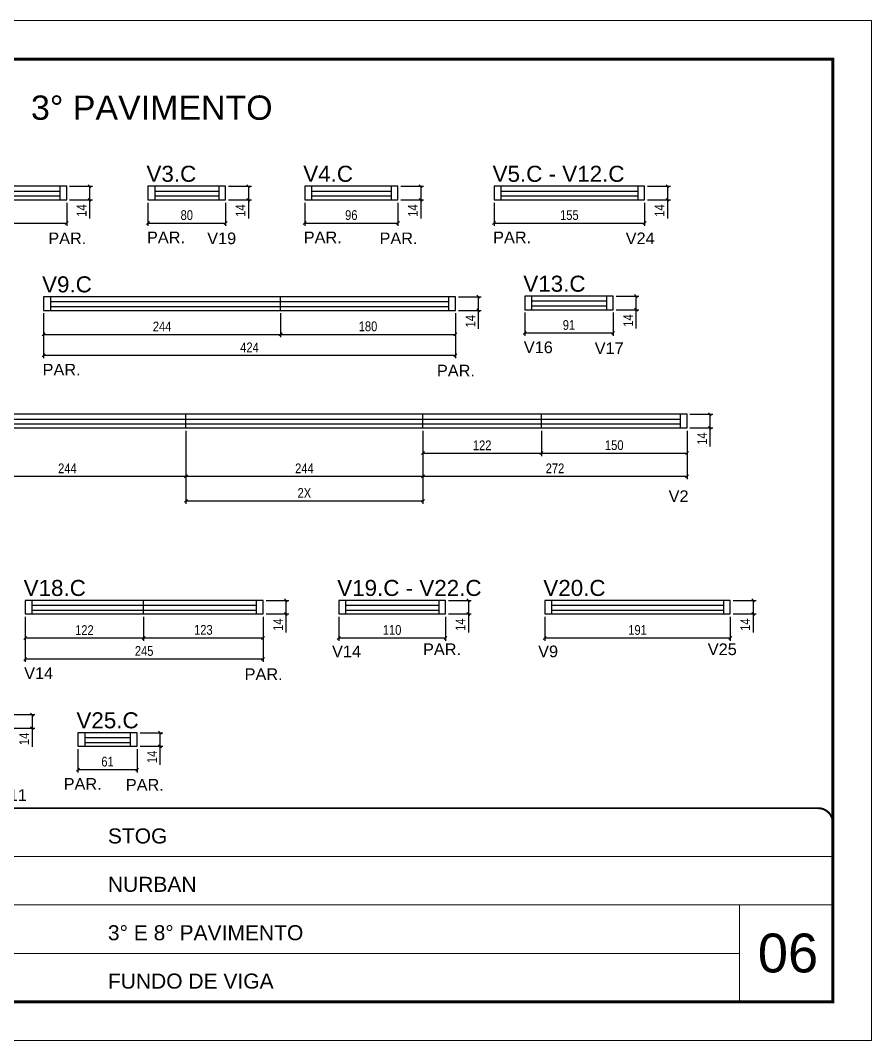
# Model space of a CAD drawing. Extents: x 2489 to 8743, y 745 to 4092.
# Drawn here: x 4697 to 5573, y 1894 to 2944 of the extents above; entities that cross this region are included whole.
import ezdxf

# ---------------------------------------------------------------- set-up
doc = ezdxf.new("R2010")
doc.units = 0
doc.linetypes.add('CONTINUO', pattern=[0])
doc.linetypes.add('DASHED', pattern=[0.75, 0.5, -0.25])
for name, color, linetype in [('5', 5, 'Continuous'), ('COTA', 241, 'Continuous'), ('NOMENCLATURA', 7, 'Continuous'), ('Painéis', 200, 'Continuous'), ('SARR_2.2x7', 40, 'Continuous'), ('SARR_EDITAR', 141, 'Continuous')]:
    doc.layers.add(name, color=color, linetype=linetype)
for name, color, linetype, lineweight in [('CARIMBO', 255, 'Continuous', 9), ('Folhas', 255, 'Continuous', 9), ('SARRAFO DE PRESSAO', 251, 'DASHED', 9)]:
    doc.layers.add(name, color=color, linetype=linetype, lineweight=lineweight)
doc.styles.add('ARIAL', font='arial.ttf')
doc.styles.add('COTA TECNICA', font='techl___.ttf', dxfattribs={"height": 10})
doc.styles.add('COTA TECNICA-50', font='techl___.ttf', dxfattribs={"height": 10})
doc.styles.get("Standard").update_dxf_attribs({"font": 'arial.ttf'})
doc.dimstyles.new('COTA PAINEL-50', dxfattribs={"dimtxt": 10, "dimasz": 3, "dimexe": 3, "dimexo": 3, "dimgap": 3, "dimtad": 1, "dimdec": 1, "dimzin": 12, "dimdsep": 46, "dimtxsty": 'COTA TECNICA-50', "dimblk1": 'OBLIQUE', "dimblk2": 'OBLIQUE', "dimsah": 1, "dimcen": 0.9, "dimclrd": 4, "dimclre": 4, "dimclrt": 240, "dimadec": 1, "dimazin": 3, "dimtfac": 1, "dimtdec": 1, "dimtmove": 0, "dimatfit": 3, "dimfxl": 1, "dimtolj": 1, "dimtzin": 12, "dimarcsym": 0})
doc.dimstyles.new('PAINEL', dxfattribs={"dimtxt": 10, "dimasz": 3, "dimexe": 3, "dimexo": 3, "dimgap": 3, "dimtad": 1, "dimdec": 1, "dimzin": 12, "dimdsep": 46, "dimtxsty": 'COTA TECNICA', "dimblk1": 'OBLIQUE', "dimblk2": 'OBLIQUE', "dimsah": 1, "dimcen": 0.9, "dimclrd": 4, "dimclre": 4, "dimclrt": 240, "dimadec": 1, "dimazin": 3, "dimtfac": 1, "dimtdec": 1, "dimtmove": 0, "dimatfit": 3, "dimfxl": 1, "dimtolj": 1, "dimtzin": 12, "dimarcsym": 0})

# ---------------------------------------------------------------- blocks, each defined once
blk = doc.blocks.new('9999999999')
at = {"color": 30, "linetype": 'CONTINUO'}
for p, q in [((98564.6, 34379.6), (99584, 34379.6)), ((98564.6, 34329.8), (99488, 34329.8)), ((99584, 34329.8), (99488, 34329.8)), ((99488, 34329.8), (99488, 34230.2)), ((98564.6, 34280), (99488, 34280))]:
    blk.add_line(p, q, dxfattribs=at)
at = {"color": 30, "linetype": 'CONTINUO', "const_width": 2}
blk.add_lwpolyline([(99584, 34230.2), (99584, 34414.4, 0.414214), (99569, 34429.4), (98229, 34429.4, 0.414214), (98214, 34414.4), (98214, 34245.2, 0.414214), (98229, 34230.2), (99584, 34230.2)], format="xyb", dxfattribs=at)
at = {"layer": 'Folhas'}
blk.add_lwpolyline([(98139, 34190.2), (99624, 34190.2), (99624, 35240.2), (98139, 35240.2)], close=True, dxfattribs=at)
at = {"layer": 'Folhas', "color": 30, "const_width": 3}
blk.add_lwpolyline([(98214, 34230.2), (99584, 34230.2), (99584, 35200.2), (98214, 35200.2)], close=True, dxfattribs=at)
at = {"color": 7, "linetype": 'Continuous', "ltscale": 5, "style": 'ARIAL'}
for s, height, p in [('STOG', 15.48, (98837.7, 34393.1)), ('NURBAN', 15.48, (98837.7, 34343.3)), ('3° E 8° PAVIMENTO', 15.483, (98837.7, 34293.5)), ('FUNDO DE VIGA', 15.483, (98837.7, 34243.7))]:
    blk.add_text(s, height=height, dxfattribs=at).set_placement(p)
blk = doc.blocks.new('_Oblique')
at = {"color": 0, "linetype": 'ByBlock', "lineweight": -2}
blk.add_line((-0.5, -0.5), (0.5, 0.5), dxfattribs=at)
blk = doc.blocks.new('*D110')
at = {"layer": 'COTA', "color": 4, "linetype": 'ByBlock', "lineweight": -2, "transparency": 16777216}
for p, q in [((4508.3, 2755.9), (4508.3, 2732)), ((4744.3, 2755.9), (4744.3, 2732)), ((4508.3, 2735), (4744.3, 2735))]:
    blk.add_line(p, q, dxfattribs=at)
at = {"layer": 'Defpoints', "color": 0, "linetype": 'ByBlock', "transparency": 16777216}
for p in [(4508.3, 2758.9), (4744.3, 2758.9), (4744.3, 2735)]:
    blk.add_point(p, dxfattribs=at)
at = {"layer": 'COTA', "color": 4, "linetype": 'ByBlock', "lineweight": -2, "transparency": 16777216, "xscale": 3, "yscale": 3, "zscale": 3, "rotation": 180}
blk.add_blockref('_Oblique', (4508.3, 2735), dxfattribs=at)
at = {"layer": 'COTA', "color": 4, "linetype": 'ByBlock', "lineweight": -2, "transparency": 16777216, "xscale": 3, "yscale": 3, "zscale": 3}
blk.add_blockref('_Oblique', (4744.3, 2735), dxfattribs=at)
at = {"layer": 'COTA', "color": 240, "linetype": 'ByBlock', "transparency": 16777216, "insert": (4626.3, 2743.2), "char_height": 10, "attachment_point": 5, "style": 'COTA TECNICA-50'}
blk.add_mtext('\\A1;236', dxfattribs=at)
blk = doc.blocks.new('*D111')
at = {"layer": 'COTA', "color": 4, "lineweight": -2, "transparency": 16777216}
for p, q in [((4747.3, 2772.9), (4770.8, 2772.9)), ((4767.8, 2772.9), (4767.8, 2758.9)), ((4747.3, 2758.9), (4770.8, 2758.9)), ((4767.8, 2758.9), (4767.8, 2739.8))]:
    blk.add_line(p, q, dxfattribs=at)
at = {"layer": 'Defpoints', "color": 0, "transparency": 16777216}
for p in [(4744.3, 2772.9), (4744.3, 2758.9), (4767.8, 2758.9)]:
    blk.add_point(p, dxfattribs=at)
at = {"layer": 'COTA', "color": 4, "lineweight": -2, "transparency": 16777216, "xscale": 3, "yscale": 3, "zscale": 3}
for p, rotation in [((4767.8, 2772.9), 90), ((4767.8, 2758.9), 270)]:
    blk.add_blockref('_Oblique', p, dxfattribs=dict(at, rotation=rotation))
at = {"layer": 'COTA', "color": 240, "transparency": 16777216, "insert": (4759.7, 2747.8), "char_height": 10, "attachment_point": 5, "rotation": 90, "style": 'COTA TECNICA'}
blk.add_mtext('\\A1;14', dxfattribs=at)
blk = doc.blocks.new('*D112')
at = {"layer": 'COTA', "color": 4, "linetype": 'ByBlock', "lineweight": -2, "transparency": 16777216}
for p, q in [((4827.9, 2755.9), (4827.9, 2732)), ((4907.9, 2755.9), (4907.9, 2732)), ((4827.9, 2735), (4907.9, 2735))]:
    blk.add_line(p, q, dxfattribs=at)
at = {"layer": 'Defpoints', "color": 0, "linetype": 'ByBlock', "transparency": 16777216}
for p in [(4827.9, 2758.9), (4907.9, 2758.9), (4907.9, 2735)]:
    blk.add_point(p, dxfattribs=at)
at = {"layer": 'COTA', "color": 4, "linetype": 'ByBlock', "lineweight": -2, "transparency": 16777216, "xscale": 3, "yscale": 3, "zscale": 3, "rotation": 180}
blk.add_blockref('_Oblique', (4827.9, 2735), dxfattribs=at)
at = {"layer": 'COTA', "color": 4, "linetype": 'ByBlock', "lineweight": -2, "transparency": 16777216, "xscale": 3, "yscale": 3, "zscale": 3}
blk.add_blockref('_Oblique', (4907.9, 2735), dxfattribs=at)
at = {"layer": 'COTA', "color": 240, "linetype": 'ByBlock', "transparency": 16777216, "insert": (4867.9, 2743.1), "char_height": 10, "attachment_point": 5, "style": 'COTA TECNICA-50'}
blk.add_mtext('\\A1;80', dxfattribs=at)
blk = doc.blocks.new('*D113')
at = {"layer": 'COTA', "color": 4, "lineweight": -2, "transparency": 16777216}
for p, q in [((4910.9, 2772.9), (4934.4, 2772.9)), ((4931.4, 2772.9), (4931.4, 2758.9)), ((4910.9, 2758.9), (4934.4, 2758.9)), ((4931.4, 2758.9), (4931.4, 2739.8))]:
    blk.add_line(p, q, dxfattribs=at)
at = {"layer": 'Defpoints', "color": 0, "transparency": 16777216}
for p in [(4907.9, 2772.9), (4907.9, 2758.9), (4931.4, 2758.9)]:
    blk.add_point(p, dxfattribs=at)
at = {"layer": 'COTA', "color": 4, "lineweight": -2, "transparency": 16777216, "xscale": 3, "yscale": 3, "zscale": 3}
for p, rotation in [((4931.4, 2772.9), 90), ((4931.4, 2758.9), 270)]:
    blk.add_blockref('_Oblique', p, dxfattribs=dict(at, rotation=rotation))
at = {"layer": 'COTA', "color": 240, "transparency": 16777216, "insert": (4923.3, 2747.8), "char_height": 10, "attachment_point": 5, "rotation": 90, "style": 'COTA TECNICA'}
blk.add_mtext('\\A1;14', dxfattribs=at)
blk = doc.blocks.new('*D130')
at = {"layer": 'COTA', "color": 4, "linetype": 'ByBlock', "lineweight": -2, "transparency": 16777216}
for p, q in [((4989.3, 2755.9), (4989.3, 2732)), ((5085.3, 2755.9), (5085.3, 2732)), ((4989.3, 2735), (5085.3, 2735))]:
    blk.add_line(p, q, dxfattribs=at)
at = {"layer": 'Defpoints', "color": 0, "linetype": 'ByBlock', "transparency": 16777216}
for p in [(4989.3, 2758.9), (5085.3, 2758.9), (5085.3, 2735)]:
    blk.add_point(p, dxfattribs=at)
at = {"layer": 'COTA', "color": 4, "linetype": 'ByBlock', "lineweight": -2, "transparency": 16777216, "xscale": 3, "yscale": 3, "zscale": 3, "rotation": 180}
blk.add_blockref('_Oblique', (4989.3, 2735), dxfattribs=at)
at = {"layer": 'COTA', "color": 4, "linetype": 'ByBlock', "lineweight": -2, "transparency": 16777216, "xscale": 3, "yscale": 3, "zscale": 3}
blk.add_blockref('_Oblique', (5085.3, 2735), dxfattribs=at)
at = {"layer": 'COTA', "color": 240, "linetype": 'ByBlock', "transparency": 16777216, "insert": (5037.3, 2743.1), "char_height": 10, "attachment_point": 5, "style": 'COTA TECNICA-50'}
blk.add_mtext('\\A1;96', dxfattribs=at)
blk = doc.blocks.new('*D131')
at = {"layer": 'COTA', "color": 4, "lineweight": -2, "transparency": 16777216}
for p, q in [((5088.3, 2772.9), (5111.8, 2772.9)), ((5108.8, 2772.9), (5108.8, 2758.9)), ((5088.3, 2758.9), (5111.8, 2758.9)), ((5108.8, 2758.9), (5108.8, 2739.8))]:
    blk.add_line(p, q, dxfattribs=at)
at = {"layer": 'Defpoints', "color": 0, "transparency": 16777216}
for p in [(5085.3, 2772.9), (5085.3, 2758.9), (5108.8, 2758.9)]:
    blk.add_point(p, dxfattribs=at)
at = {"layer": 'COTA', "color": 4, "lineweight": -2, "transparency": 16777216, "xscale": 3, "yscale": 3, "zscale": 3}
for p, rotation in [((5108.8, 2772.9), 90), ((5108.8, 2758.9), 270)]:
    blk.add_blockref('_Oblique', p, dxfattribs=dict(at, rotation=rotation))
at = {"layer": 'COTA', "color": 240, "transparency": 16777216, "insert": (5100.7, 2747.8), "char_height": 10, "attachment_point": 5, "rotation": 90, "style": 'COTA TECNICA'}
blk.add_mtext('\\A1;14', dxfattribs=at)
blk = doc.blocks.new('*D132')
at = {"layer": 'COTA', "color": 4, "linetype": 'ByBlock', "lineweight": -2, "transparency": 16777216}
for p, q in [((5184.3, 2755.9), (5184.3, 2732)), ((5339.3, 2755.9), (5339.3, 2732)), ((5184.3, 2735), (5339.3, 2735))]:
    blk.add_line(p, q, dxfattribs=at)
at = {"layer": 'Defpoints', "color": 0, "linetype": 'ByBlock', "transparency": 16777216}
for p in [(5184.3, 2758.9), (5339.3, 2758.9), (5339.3, 2735)]:
    blk.add_point(p, dxfattribs=at)
at = {"layer": 'COTA', "color": 4, "linetype": 'ByBlock', "lineweight": -2, "transparency": 16777216, "xscale": 3, "yscale": 3, "zscale": 3, "rotation": 180}
blk.add_blockref('_Oblique', (5184.3, 2735), dxfattribs=at)
at = {"layer": 'COTA', "color": 4, "linetype": 'ByBlock', "lineweight": -2, "transparency": 16777216, "xscale": 3, "yscale": 3, "zscale": 3}
blk.add_blockref('_Oblique', (5339.3, 2735), dxfattribs=at)
at = {"layer": 'COTA', "color": 240, "linetype": 'ByBlock', "transparency": 16777216, "insert": (5261.8, 2743.1), "char_height": 10, "attachment_point": 5, "style": 'COTA TECNICA-50'}
blk.add_mtext('\\A1;155', dxfattribs=at)
blk = doc.blocks.new('*D133')
at = {"layer": 'COTA', "color": 4, "lineweight": -2, "transparency": 16777216}
for p, q in [((5342.3, 2772.9), (5365.8, 2772.9)), ((5362.8, 2772.9), (5362.8, 2758.9)), ((5342.3, 2758.9), (5365.8, 2758.9)), ((5362.8, 2758.9), (5362.8, 2739.8))]:
    blk.add_line(p, q, dxfattribs=at)
at = {"layer": 'Defpoints', "color": 0, "transparency": 16777216}
for p in [(5339.3, 2772.9), (5339.3, 2758.9), (5362.8, 2758.9)]:
    blk.add_point(p, dxfattribs=at)
at = {"layer": 'COTA', "color": 4, "lineweight": -2, "transparency": 16777216, "xscale": 3, "yscale": 3, "zscale": 3}
for p, rotation in [((5362.8, 2772.9), 90), ((5362.8, 2758.9), 270)]:
    blk.add_blockref('_Oblique', p, dxfattribs=dict(at, rotation=rotation))
at = {"layer": 'COTA', "color": 240, "transparency": 16777216, "insert": (5354.7, 2747.8), "char_height": 10, "attachment_point": 5, "rotation": 90, "style": 'COTA TECNICA'}
blk.add_mtext('\\A1;14', dxfattribs=at)
blk = doc.blocks.new('*D138')
at = {"layer": 'COTA', "color": 4, "linetype": 'ByBlock', "lineweight": -2, "transparency": 16777216}
for p, q in [((4720.5, 2642.1), (4720.5, 2595.9)), ((5144.5, 2642.1), (5144.5, 2595.9)), ((4720.5, 2598.9), (5144.5, 2598.9))]:
    blk.add_line(p, q, dxfattribs=at)
at = {"layer": 'Defpoints', "color": 0, "linetype": 'ByBlock', "transparency": 16777216}
for p in [(4720.5, 2645.1), (5144.5, 2645.1), (5144.5, 2598.9)]:
    blk.add_point(p, dxfattribs=at)
at = {"layer": 'COTA', "color": 4, "linetype": 'ByBlock', "lineweight": -2, "transparency": 16777216, "xscale": 3, "yscale": 3, "zscale": 3, "rotation": 180}
blk.add_blockref('_Oblique', (4720.5, 2598.9), dxfattribs=at)
at = {"layer": 'COTA', "color": 4, "linetype": 'ByBlock', "lineweight": -2, "transparency": 16777216, "xscale": 3, "yscale": 3, "zscale": 3}
blk.add_blockref('_Oblique', (5144.5, 2598.9), dxfattribs=at)
at = {"layer": 'COTA', "color": 240, "linetype": 'ByBlock', "transparency": 16777216, "insert": (4932.5, 2607), "char_height": 10, "attachment_point": 5, "style": 'COTA TECNICA-50'}
blk.add_mtext('\\A1;424', dxfattribs=at)
blk = doc.blocks.new('*D139')
at = {"layer": 'COTA', "color": 4, "lineweight": -2, "transparency": 16777216}
for p, q in [((5147.5, 2659.1), (5170.9, 2659.1)), ((5167.9, 2659.1), (5167.9, 2645.1)), ((5147.5, 2645.1), (5170.9, 2645.1)), ((5167.9, 2645.1), (5167.9, 2626))]:
    blk.add_line(p, q, dxfattribs=at)
at = {"layer": 'Defpoints', "color": 0, "transparency": 16777216}
for p in [(5144.5, 2659.1), (5144.5, 2645.1), (5167.9, 2645.1)]:
    blk.add_point(p, dxfattribs=at)
at = {"layer": 'COTA', "color": 4, "lineweight": -2, "transparency": 16777216, "xscale": 3, "yscale": 3, "zscale": 3}
for p, rotation in [((5167.9, 2659.1), 90), ((5167.9, 2645.1), 270)]:
    blk.add_blockref('_Oblique', p, dxfattribs=dict(at, rotation=rotation))
at = {"layer": 'COTA', "color": 240, "transparency": 16777216, "insert": (5159.9, 2634), "char_height": 10, "attachment_point": 5, "rotation": 90, "style": 'COTA TECNICA'}
blk.add_mtext('\\A1;14', dxfattribs=at)
blk = doc.blocks.new('*D26')
at = {"layer": 'COTA', "color": 4, "lineweight": -2, "transparency": 16777216}
for p, q in [((4720.5, 2642.1), (4720.5, 2617.4)), ((4964.5, 2642.1), (4964.5, 2617.4)), ((4720.5, 2620.4), (4964.5, 2620.4))]:
    blk.add_line(p, q, dxfattribs=at)
at = {"layer": 'Defpoints', "color": 0, "transparency": 16777216}
for p in [(4720.5, 2645.1), (4964.5, 2645.1), (4964.5, 2620.4)]:
    blk.add_point(p, dxfattribs=at)
at = {"layer": 'COTA', "color": 4, "lineweight": -2, "transparency": 16777216, "xscale": 3, "yscale": 3, "zscale": 3, "rotation": 180}
blk.add_blockref('_Oblique', (4720.5, 2620.4), dxfattribs=at)
at = {"layer": 'COTA', "color": 4, "lineweight": -2, "transparency": 16777216, "xscale": 3, "yscale": 3, "zscale": 3}
blk.add_blockref('_Oblique', (4964.5, 2620.4), dxfattribs=at)
at = {"layer": 'COTA', "color": 240, "transparency": 16777216, "insert": (4842.5, 2628.5), "char_height": 10, "attachment_point": 5, "style": 'COTA TECNICA'}
blk.add_mtext('\\A1;244', dxfattribs=at)
blk = doc.blocks.new('*D27')
at = {"layer": 'COTA', "color": 4, "lineweight": -2, "transparency": 16777216}
for p, q in [((4964.5, 2642.1), (4964.5, 2617.4)), ((5144.5, 2642.1), (5144.5, 2617.4)), ((4964.5, 2620.4), (5144.5, 2620.4))]:
    blk.add_line(p, q, dxfattribs=at)
at = {"layer": 'Defpoints', "color": 0, "transparency": 16777216}
for p in [(4964.5, 2645.1), (5144.5, 2645.1), (5144.5, 2620.4)]:
    blk.add_point(p, dxfattribs=at)
at = {"layer": 'COTA', "color": 4, "lineweight": -2, "transparency": 16777216, "xscale": 3, "yscale": 3, "zscale": 3, "rotation": 180}
blk.add_blockref('_Oblique', (4964.5, 2620.4), dxfattribs=at)
at = {"layer": 'COTA', "color": 4, "lineweight": -2, "transparency": 16777216, "xscale": 3, "yscale": 3, "zscale": 3}
blk.add_blockref('_Oblique', (5144.5, 2620.4), dxfattribs=at)
at = {"layer": 'COTA', "color": 240, "transparency": 16777216, "insert": (5054.5, 2628.6), "char_height": 10, "attachment_point": 5, "style": 'COTA TECNICA'}
blk.add_mtext('\\A1;180', dxfattribs=at)
blk = doc.blocks.new('*D140')
at = {"layer": 'COTA', "color": 4, "linetype": 'ByBlock', "lineweight": -2, "transparency": 16777216}
for p, q in [((5215.9, 2642.8), (5215.9, 2618.9)), ((5306.9, 2642.8), (5306.9, 2618.9)), ((5215.9, 2621.9), (5306.9, 2621.9))]:
    blk.add_line(p, q, dxfattribs=at)
at = {"layer": 'Defpoints', "color": 0, "linetype": 'ByBlock', "transparency": 16777216}
for p in [(5215.9, 2645.8), (5306.9, 2645.8), (5306.9, 2621.9)]:
    blk.add_point(p, dxfattribs=at)
at = {"layer": 'COTA', "color": 4, "linetype": 'ByBlock', "lineweight": -2, "transparency": 16777216, "xscale": 3, "yscale": 3, "zscale": 3, "rotation": 180}
blk.add_blockref('_Oblique', (5215.9, 2621.9), dxfattribs=at)
at = {"layer": 'COTA', "color": 4, "linetype": 'ByBlock', "lineweight": -2, "transparency": 16777216, "xscale": 3, "yscale": 3, "zscale": 3}
blk.add_blockref('_Oblique', (5306.9, 2621.9), dxfattribs=at)
at = {"layer": 'COTA', "color": 240, "linetype": 'ByBlock', "transparency": 16777216, "insert": (5261.4, 2630), "char_height": 10, "attachment_point": 5, "style": 'COTA TECNICA-50'}
blk.add_mtext('\\A1;91', dxfattribs=at)
blk = doc.blocks.new('*D141')
at = {"layer": 'COTA', "color": 4, "lineweight": -2, "transparency": 16777216}
for p, q in [((5309.9, 2659.8), (5333.4, 2659.8)), ((5330.4, 2659.8), (5330.4, 2645.8)), ((5309.9, 2645.8), (5333.4, 2645.8)), ((5330.4, 2645.8), (5330.4, 2626.6))]:
    blk.add_line(p, q, dxfattribs=at)
at = {"layer": 'Defpoints', "color": 0, "transparency": 16777216}
for p in [(5306.9, 2659.8), (5306.9, 2645.8), (5330.4, 2645.8)]:
    blk.add_point(p, dxfattribs=at)
at = {"layer": 'COTA', "color": 4, "lineweight": -2, "transparency": 16777216, "xscale": 3, "yscale": 3, "zscale": 3}
for p, rotation in [((5330.4, 2659.8), 90), ((5330.4, 2645.8), 270)]:
    blk.add_blockref('_Oblique', p, dxfattribs=dict(at, rotation=rotation))
at = {"layer": 'COTA', "color": 240, "transparency": 16777216, "insert": (5322.3, 2634.7), "char_height": 10, "attachment_point": 5, "rotation": 90, "style": 'COTA TECNICA'}
blk.add_mtext('\\A1;14', dxfattribs=at)
blk = doc.blocks.new('*D144')
at = {"layer": 'COTA', "color": 4, "lineweight": -2, "transparency": 16777216}
for p, q in [((5386, 2538.2), (5409.4, 2538.2)), ((5406.4, 2538.2), (5406.4, 2524.2)), ((5386, 2524.2), (5409.4, 2524.2)), ((5406.4, 2524.2), (5406.4, 2505))]:
    blk.add_line(p, q, dxfattribs=at)
at = {"layer": 'Defpoints', "color": 0, "transparency": 16777216}
for p in [(5383, 2538.2), (5383, 2524.2), (5406.4, 2524.2)]:
    blk.add_point(p, dxfattribs=at)
at = {"layer": 'COTA', "color": 4, "lineweight": -2, "transparency": 16777216, "xscale": 3, "yscale": 3, "zscale": 3}
for p, rotation in [((5406.4, 2538.2), 90), ((5406.4, 2524.2), 270)]:
    blk.add_blockref('_Oblique', p, dxfattribs=dict(at, rotation=rotation))
at = {"layer": 'COTA', "color": 240, "transparency": 16777216, "insert": (5398.4, 2513.1), "char_height": 10, "attachment_point": 5, "rotation": 90, "style": 'COTA TECNICA'}
blk.add_mtext('\\A1;14', dxfattribs=at)
blk = doc.blocks.new('*D30')
at = {"layer": 'COTA', "color": 4, "lineweight": -2, "transparency": 16777216}
for p, q in [((4623, 2521.2), (4623, 2471.4)), ((4867, 2521.2), (4867, 2471.4)), ((4623, 2474.4), (4867, 2474.4))]:
    blk.add_line(p, q, dxfattribs=at)
at = {"layer": 'Defpoints', "color": 0, "transparency": 16777216}
for p in [(4623, 2524.2), (4867, 2524.2), (4867, 2474.4)]:
    blk.add_point(p, dxfattribs=at)
at = {"layer": 'COTA', "color": 4, "lineweight": -2, "transparency": 16777216, "xscale": 3, "yscale": 3, "zscale": 3, "rotation": 180}
blk.add_blockref('_Oblique', (4623, 2474.4), dxfattribs=at)
at = {"layer": 'COTA', "color": 4, "lineweight": -2, "transparency": 16777216, "xscale": 3, "yscale": 3, "zscale": 3}
blk.add_blockref('_Oblique', (4867, 2474.4), dxfattribs=at)
at = {"layer": 'COTA', "color": 240, "transparency": 16777216, "insert": (4745, 2482.5), "char_height": 10, "attachment_point": 5, "style": 'COTA TECNICA'}
blk.add_mtext('\\A1;244', dxfattribs=at)
blk = doc.blocks.new('*D31')
at = {"layer": 'COTA', "color": 4, "lineweight": -2, "transparency": 16777216}
for p, q in [((5111, 2521.2), (5111, 2471.4)), ((5383, 2521.2), (5383, 2471.4)), ((5111, 2474.4), (5383, 2474.4))]:
    blk.add_line(p, q, dxfattribs=at)
at = {"layer": 'Defpoints', "color": 0, "transparency": 16777216}
for p in [(5111, 2524.2), (5383, 2524.2), (5383, 2474.4)]:
    blk.add_point(p, dxfattribs=at)
at = {"layer": 'COTA', "color": 4, "lineweight": -2, "transparency": 16777216, "xscale": 3, "yscale": 3, "zscale": 3, "rotation": 180}
blk.add_blockref('_Oblique', (5111, 2474.4), dxfattribs=at)
at = {"layer": 'COTA', "color": 4, "lineweight": -2, "transparency": 16777216, "xscale": 3, "yscale": 3, "zscale": 3}
blk.add_blockref('_Oblique', (5383, 2474.4), dxfattribs=at)
at = {"layer": 'COTA', "color": 240, "transparency": 16777216, "insert": (5247, 2482.5), "char_height": 10, "attachment_point": 5, "style": 'COTA TECNICA'}
blk.add_mtext('\\A1;272', dxfattribs=at)
blk = doc.blocks.new('*D145')
at = {"layer": 'COTA', "color": 4, "lineweight": -2, "transparency": 16777216}
for p, q in [((4867, 2521.2), (4867, 2471.4)), ((5111, 2521.2), (5111, 2471.4)), ((4867, 2474.4), (5111, 2474.4))]:
    blk.add_line(p, q, dxfattribs=at)
at = {"layer": 'Defpoints', "color": 0, "transparency": 16777216}
for p in [(4867, 2524.2), (5111, 2524.2), (5111, 2474.4)]:
    blk.add_point(p, dxfattribs=at)
at = {"layer": 'COTA', "color": 4, "lineweight": -2, "transparency": 16777216, "xscale": 3, "yscale": 3, "zscale": 3, "rotation": 180}
blk.add_blockref('_Oblique', (4867, 2474.4), dxfattribs=at)
at = {"layer": 'COTA', "color": 4, "lineweight": -2, "transparency": 16777216, "xscale": 3, "yscale": 3, "zscale": 3}
blk.add_blockref('_Oblique', (5111, 2474.4), dxfattribs=at)
at = {"layer": 'COTA', "color": 240, "transparency": 16777216, "insert": (4989, 2482.5), "char_height": 10, "attachment_point": 5, "style": 'COTA TECNICA'}
blk.add_mtext('\\A1;244', dxfattribs=at)
blk = doc.blocks.new('*D32')
at = {"layer": 'COTA', "color": 4, "lineweight": -2, "transparency": 16777216}
for p, q in [((5111, 2521.2), (5111, 2495.2)), ((5233, 2521.2), (5233, 2495.2)), ((5111, 2498.2), (5233, 2498.2))]:
    blk.add_line(p, q, dxfattribs=at)
at = {"layer": 'Defpoints', "color": 0, "transparency": 16777216}
for p in [(5111, 2524.2), (5233, 2524.2), (5233, 2498.2)]:
    blk.add_point(p, dxfattribs=at)
at = {"layer": 'COTA', "color": 4, "lineweight": -2, "transparency": 16777216, "xscale": 3, "yscale": 3, "zscale": 3, "rotation": 180}
blk.add_blockref('_Oblique', (5111, 2498.2), dxfattribs=at)
at = {"layer": 'COTA', "color": 4, "lineweight": -2, "transparency": 16777216, "xscale": 3, "yscale": 3, "zscale": 3}
blk.add_blockref('_Oblique', (5233, 2498.2), dxfattribs=at)
at = {"layer": 'COTA', "color": 240, "transparency": 16777216, "insert": (5172, 2506.2), "char_height": 10, "attachment_point": 5, "style": 'COTA TECNICA'}
blk.add_mtext('\\A1;122', dxfattribs=at)
blk = doc.blocks.new('*D33')
at = {"layer": 'COTA', "color": 4, "lineweight": -2, "transparency": 16777216}
for p, q in [((5233, 2521.2), (5233, 2495.2)), ((5383, 2521.2), (5383, 2495.2)), ((5233, 2498.2), (5383, 2498.2))]:
    blk.add_line(p, q, dxfattribs=at)
at = {"layer": 'Defpoints', "color": 0, "transparency": 16777216}
for p in [(5233, 2524.2), (5383, 2524.2), (5383, 2498.2)]:
    blk.add_point(p, dxfattribs=at)
at = {"layer": 'COTA', "color": 4, "lineweight": -2, "transparency": 16777216, "xscale": 3, "yscale": 3, "zscale": 3, "rotation": 180}
blk.add_blockref('_Oblique', (5233, 2498.2), dxfattribs=at)
at = {"layer": 'COTA', "color": 4, "lineweight": -2, "transparency": 16777216, "xscale": 3, "yscale": 3, "zscale": 3}
blk.add_blockref('_Oblique', (5383, 2498.2), dxfattribs=at)
at = {"layer": 'COTA', "color": 240, "transparency": 16777216, "insert": (5308, 2506.3), "char_height": 10, "attachment_point": 5, "style": 'COTA TECNICA'}
blk.add_mtext('\\A1;150', dxfattribs=at)
blk = doc.blocks.new('*D92')
at = {"layer": 'COTA', "color": 4, "lineweight": -2, "transparency": 16777216}
for p, q in [((4867, 2521.2), (4867, 2446.1)), ((5111, 2521.2), (5111, 2446.1)), ((4867, 2449.1), (5111, 2449.1))]:
    blk.add_line(p, q, dxfattribs=at)
at = {"layer": 'Defpoints', "color": 0, "transparency": 16777216}
for p in [(4867, 2524.2), (5111, 2524.2), (5111, 2449.1)]:
    blk.add_point(p, dxfattribs=at)
at = {"layer": 'COTA', "color": 4, "lineweight": -2, "transparency": 16777216, "xscale": 3, "yscale": 3, "zscale": 3, "rotation": 180}
blk.add_blockref('_Oblique', (4867, 2449.1), dxfattribs=at)
at = {"layer": 'COTA', "color": 4, "lineweight": -2, "transparency": 16777216, "xscale": 3, "yscale": 3, "zscale": 3}
blk.add_blockref('_Oblique', (5111, 2449.1), dxfattribs=at)
at = {"layer": 'COTA', "color": 240, "transparency": 16777216, "insert": (4989, 2457.2), "char_height": 10, "attachment_point": 5, "style": 'COTA TECNICA'}
blk.add_mtext('\\A1;2X', dxfattribs=at)
blk = doc.blocks.new('*D97')
at = {"layer": 'COTA', "color": 4, "linetype": 'ByBlock', "lineweight": -2, "transparency": 16777216}
for p, q in [((4701.5, 2329.6), (4701.5, 2283.4)), ((4946.5, 2329.6), (4946.5, 2283.4)), ((4701.5, 2286.4), (4946.5, 2286.4))]:
    blk.add_line(p, q, dxfattribs=at)
at = {"layer": 'Defpoints', "color": 0, "linetype": 'ByBlock', "transparency": 16777216}
for p in [(4701.5, 2332.6), (4946.5, 2332.6), (4946.5, 2286.4)]:
    blk.add_point(p, dxfattribs=at)
at = {"layer": 'COTA', "color": 4, "linetype": 'ByBlock', "lineweight": -2, "transparency": 16777216, "xscale": 3, "yscale": 3, "zscale": 3, "rotation": 180}
blk.add_blockref('_Oblique', (4701.5, 2286.4), dxfattribs=at)
at = {"layer": 'COTA', "color": 4, "linetype": 'ByBlock', "lineweight": -2, "transparency": 16777216, "xscale": 3, "yscale": 3, "zscale": 3}
blk.add_blockref('_Oblique', (4946.5, 2286.4), dxfattribs=at)
at = {"layer": 'COTA', "color": 240, "linetype": 'ByBlock', "transparency": 16777216, "insert": (4824, 2294.5), "char_height": 10, "attachment_point": 5, "style": 'COTA TECNICA-50'}
blk.add_mtext('\\A1;245', dxfattribs=at)
blk = doc.blocks.new('*D98')
at = {"layer": 'COTA', "color": 4, "lineweight": -2, "transparency": 16777216}
for p, q in [((4949.5, 2346.6), (4972.9, 2346.6)), ((4969.9, 2346.6), (4969.9, 2332.6)), ((4949.5, 2332.6), (4972.9, 2332.6)), ((4969.9, 2332.6), (4969.9, 2313.5))]:
    blk.add_line(p, q, dxfattribs=at)
at = {"layer": 'Defpoints', "color": 0, "transparency": 16777216}
for p in [(4946.5, 2346.6), (4946.5, 2332.6), (4969.9, 2332.6)]:
    blk.add_point(p, dxfattribs=at)
at = {"layer": 'COTA', "color": 4, "lineweight": -2, "transparency": 16777216, "xscale": 3, "yscale": 3, "zscale": 3}
for p, rotation in [((4969.9, 2346.6), 90), ((4969.9, 2332.6), 270)]:
    blk.add_blockref('_Oblique', p, dxfattribs=dict(at, rotation=rotation))
at = {"layer": 'COTA', "color": 240, "transparency": 16777216, "insert": (4961.9, 2321.6), "char_height": 10, "attachment_point": 5, "rotation": 90, "style": 'COTA TECNICA'}
blk.add_mtext('\\A1;14', dxfattribs=at)
blk = doc.blocks.new('*D12')
at = {"layer": 'COTA', "color": 4, "lineweight": -2, "transparency": 16777216}
for p, q in [((4701.5, 2329.6), (4701.5, 2305)), ((4823.5, 2329.6), (4823.5, 2305)), ((4701.5, 2308), (4823.5, 2308))]:
    blk.add_line(p, q, dxfattribs=at)
at = {"layer": 'Defpoints', "color": 0, "transparency": 16777216}
for p in [(4701.5, 2332.6), (4823.5, 2332.6), (4823.5, 2308)]:
    blk.add_point(p, dxfattribs=at)
at = {"layer": 'COTA', "color": 4, "lineweight": -2, "transparency": 16777216, "xscale": 3, "yscale": 3, "zscale": 3, "rotation": 180}
blk.add_blockref('_Oblique', (4701.5, 2308), dxfattribs=at)
at = {"layer": 'COTA', "color": 4, "lineweight": -2, "transparency": 16777216, "xscale": 3, "yscale": 3, "zscale": 3}
blk.add_blockref('_Oblique', (4823.5, 2308), dxfattribs=at)
at = {"layer": 'COTA', "color": 240, "transparency": 16777216, "insert": (4762.5, 2316), "char_height": 10, "attachment_point": 5, "style": 'COTA TECNICA'}
blk.add_mtext('\\A1;122', dxfattribs=at)
blk = doc.blocks.new('*D13')
at = {"layer": 'COTA', "color": 4, "lineweight": -2, "transparency": 16777216}
for p, q in [((4823.5, 2329.6), (4823.5, 2305)), ((4946.5, 2329.6), (4946.5, 2305)), ((4823.5, 2308), (4946.5, 2308))]:
    blk.add_line(p, q, dxfattribs=at)
at = {"layer": 'Defpoints', "color": 0, "transparency": 16777216}
for p in [(4823.5, 2332.6), (4946.5, 2332.6), (4946.5, 2308)]:
    blk.add_point(p, dxfattribs=at)
at = {"layer": 'COTA', "color": 4, "lineweight": -2, "transparency": 16777216, "xscale": 3, "yscale": 3, "zscale": 3, "rotation": 180}
blk.add_blockref('_Oblique', (4823.5, 2308), dxfattribs=at)
at = {"layer": 'COTA', "color": 4, "lineweight": -2, "transparency": 16777216, "xscale": 3, "yscale": 3, "zscale": 3}
blk.add_blockref('_Oblique', (4946.5, 2308), dxfattribs=at)
at = {"layer": 'COTA', "color": 240, "transparency": 16777216, "insert": (4885, 2316.2), "char_height": 10, "attachment_point": 5, "style": 'COTA TECNICA'}
blk.add_mtext('\\A1;123', dxfattribs=at)
blk = doc.blocks.new('*D99')
at = {"layer": 'COTA', "color": 4, "lineweight": -2, "transparency": 16777216}
for p, q in [((5137.3, 2346.6), (5160.8, 2346.6)), ((5157.8, 2346.6), (5157.8, 2332.6)), ((5137.3, 2332.6), (5160.8, 2332.6)), ((5157.8, 2332.6), (5157.8, 2313.5))]:
    blk.add_line(p, q, dxfattribs=at)
at = {"layer": 'Defpoints', "color": 0, "transparency": 16777216}
for p in [(5134.3, 2346.6), (5134.3, 2332.6), (5157.8, 2332.6)]:
    blk.add_point(p, dxfattribs=at)
at = {"layer": 'COTA', "color": 4, "lineweight": -2, "transparency": 16777216, "xscale": 3, "yscale": 3, "zscale": 3}
for p, rotation in [((5157.8, 2346.6), 90), ((5157.8, 2332.6), 270)]:
    blk.add_blockref('_Oblique', p, dxfattribs=dict(at, rotation=rotation))
at = {"layer": 'COTA', "color": 240, "transparency": 16777216, "insert": (5149.7, 2321.6), "char_height": 10, "attachment_point": 5, "rotation": 90, "style": 'COTA TECNICA'}
blk.add_mtext('\\A1;14', dxfattribs=at)
blk = doc.blocks.new('*D14')
at = {"layer": 'COTA', "color": 4, "lineweight": -2, "transparency": 16777216}
for p, q in [((5024.3, 2329.6), (5024.3, 2305)), ((5134.3, 2329.6), (5134.3, 2305)), ((5024.3, 2308), (5134.3, 2308))]:
    blk.add_line(p, q, dxfattribs=at)
at = {"layer": 'Defpoints', "color": 0, "transparency": 16777216}
for p in [(5024.3, 2332.6), (5134.3, 2332.6), (5134.3, 2308)]:
    blk.add_point(p, dxfattribs=at)
at = {"layer": 'COTA', "color": 4, "lineweight": -2, "transparency": 16777216, "xscale": 3, "yscale": 3, "zscale": 3, "rotation": 180}
blk.add_blockref('_Oblique', (5024.3, 2308), dxfattribs=at)
at = {"layer": 'COTA', "color": 4, "lineweight": -2, "transparency": 16777216, "xscale": 3, "yscale": 3, "zscale": 3}
blk.add_blockref('_Oblique', (5134.3, 2308), dxfattribs=at)
at = {"layer": 'COTA', "color": 240, "transparency": 16777216, "insert": (5079.3, 2316.1), "char_height": 10, "attachment_point": 5, "style": 'COTA TECNICA'}
blk.add_mtext('\\A1;110', dxfattribs=at)
blk = doc.blocks.new('*D100')
at = {"layer": 'COTA', "color": 4, "lineweight": -2, "transparency": 16777216}
for p, q in [((5430.5, 2346.6), (5454, 2346.6)), ((5451, 2346.6), (5451, 2332.6)), ((5430.5, 2332.6), (5454, 2332.6)), ((5451, 2332.6), (5451, 2313.5))]:
    blk.add_line(p, q, dxfattribs=at)
at = {"layer": 'Defpoints', "color": 0, "transparency": 16777216}
for p in [(5427.5, 2346.6), (5427.5, 2332.6), (5451, 2332.6)]:
    blk.add_point(p, dxfattribs=at)
at = {"layer": 'COTA', "color": 4, "lineweight": -2, "transparency": 16777216, "xscale": 3, "yscale": 3, "zscale": 3}
for p, rotation in [((5451, 2346.6), 90), ((5451, 2332.6), 270)]:
    blk.add_blockref('_Oblique', p, dxfattribs=dict(at, rotation=rotation))
at = {"layer": 'COTA', "color": 240, "transparency": 16777216, "insert": (5442.9, 2321.6), "char_height": 10, "attachment_point": 5, "rotation": 90, "style": 'COTA TECNICA'}
blk.add_mtext('\\A1;14', dxfattribs=at)
blk = doc.blocks.new('*D15')
at = {"layer": 'COTA', "color": 4, "lineweight": -2, "transparency": 16777216}
for p, q in [((5236.5, 2329.6), (5236.5, 2305)), ((5427.5, 2329.6), (5427.5, 2305)), ((5236.5, 2308), (5427.5, 2308))]:
    blk.add_line(p, q, dxfattribs=at)
at = {"layer": 'Defpoints', "color": 0, "transparency": 16777216}
for p in [(5236.5, 2332.6), (5427.5, 2332.6), (5427.5, 2308)]:
    blk.add_point(p, dxfattribs=at)
at = {"layer": 'COTA', "color": 4, "lineweight": -2, "transparency": 16777216, "xscale": 3, "yscale": 3, "zscale": 3, "rotation": 180}
blk.add_blockref('_Oblique', (5236.5, 2308), dxfattribs=at)
at = {"layer": 'COTA', "color": 4, "lineweight": -2, "transparency": 16777216, "xscale": 3, "yscale": 3, "zscale": 3}
blk.add_blockref('_Oblique', (5427.5, 2308), dxfattribs=at)
at = {"layer": 'COTA', "color": 240, "transparency": 16777216, "insert": (5332, 2316.1), "char_height": 10, "attachment_point": 5, "style": 'COTA TECNICA'}
blk.add_mtext('\\A1;191', dxfattribs=at)
blk = doc.blocks.new('*D103')
at = {"layer": 'COTA', "color": 4, "linetype": 'ByBlock', "lineweight": -2, "transparency": 16777216}
for p, q in [((4755.8, 2193.4), (4755.8, 2169.5)), ((4816.8, 2193.4), (4816.8, 2169.5)), ((4755.8, 2172.5), (4816.8, 2172.5))]:
    blk.add_line(p, q, dxfattribs=at)
at = {"layer": 'Defpoints', "color": 0, "linetype": 'ByBlock', "transparency": 16777216}
for p in [(4755.8, 2196.4), (4816.8, 2196.4), (4816.8, 2172.5)]:
    blk.add_point(p, dxfattribs=at)
at = {"layer": 'COTA', "color": 4, "linetype": 'ByBlock', "lineweight": -2, "transparency": 16777216, "xscale": 3, "yscale": 3, "zscale": 3, "rotation": 180}
blk.add_blockref('_Oblique', (4755.8, 2172.5), dxfattribs=at)
at = {"layer": 'COTA', "color": 4, "linetype": 'ByBlock', "lineweight": -2, "transparency": 16777216, "xscale": 3, "yscale": 3, "zscale": 3}
blk.add_blockref('_Oblique', (4816.8, 2172.5), dxfattribs=at)
at = {"layer": 'COTA', "color": 240, "linetype": 'ByBlock', "transparency": 16777216, "insert": (4786.3, 2180.6), "char_height": 10, "attachment_point": 5, "style": 'COTA TECNICA-50'}
blk.add_mtext('\\A1;61', dxfattribs=at)
blk = doc.blocks.new('*D104')
at = {"layer": 'COTA', "color": 4, "lineweight": -2, "transparency": 16777216}
for p, q in [((4819.8, 2210.4), (4843.3, 2210.4)), ((4840.3, 2210.4), (4840.3, 2196.4)), ((4819.8, 2196.4), (4843.3, 2196.4)), ((4840.3, 2196.4), (4840.3, 2177.3))]:
    blk.add_line(p, q, dxfattribs=at)
at = {"layer": 'Defpoints', "color": 0, "transparency": 16777216}
for p in [(4816.8, 2210.4), (4816.8, 2196.4), (4840.3, 2196.4)]:
    blk.add_point(p, dxfattribs=at)
at = {"layer": 'COTA', "color": 4, "lineweight": -2, "transparency": 16777216, "xscale": 3, "yscale": 3, "zscale": 3}
for p, rotation in [((4840.3, 2210.4), 90), ((4840.3, 2196.4), 270)]:
    blk.add_blockref('_Oblique', p, dxfattribs=dict(at, rotation=rotation))
at = {"layer": 'COTA', "color": 240, "transparency": 16777216, "insert": (4832.2, 2185.4), "char_height": 10, "attachment_point": 5, "rotation": 90, "style": 'COTA TECNICA'}
blk.add_mtext('\\A1;14', dxfattribs=at)
blk = doc.blocks.new('*D255')
at = {"layer": 'COTA', "color": 4, "lineweight": -2, "transparency": 16777216}
for p, q in [((4688.1, 2229.1), (4711.6, 2229.1)), ((4708.6, 2229.1), (4708.6, 2215.1)), ((4688.1, 2215.1), (4711.6, 2215.1)), ((4708.6, 2215.1), (4708.6, 2195.9))]:
    blk.add_line(p, q, dxfattribs=at)
at = {"layer": 'Defpoints', "color": 0, "transparency": 16777216}
for p in [(4685.1, 2229.1), (4685.1, 2215.1), (4708.6, 2215.1)]:
    blk.add_point(p, dxfattribs=at)
at = {"layer": 'COTA', "color": 4, "lineweight": -2, "transparency": 16777216, "xscale": 3, "yscale": 3, "zscale": 3}
for p, rotation in [((4708.6, 2229.1), 90), ((4708.6, 2215.1), 270)]:
    blk.add_blockref('_Oblique', p, dxfattribs=dict(at, rotation=rotation))
at = {"layer": 'COTA', "color": 240, "transparency": 16777216, "insert": (4700.5, 2204), "char_height": 10, "attachment_point": 5, "rotation": 90, "style": 'COTA TECNICA'}
blk.add_mtext('\\A1;14', dxfattribs=at)

msp = doc.modelspace()

# ---------------------------------------------------------------- linework, layer by layer
at = {"layer": 'Painéis'}
for p, q in [((4964.46, 2645.1), (4964.46, 2659.1)), ((4866.97, 2524.16), (4866.97, 2538.16)), ((5110.97, 2524.16), (5110.97, 2538.16)), ((5232.97, 2524.16), (5232.97, 2538.16)), ((4823.46, 2332.64), (4823.46, 2346.64))]:
    msp.add_line(p, q, dxfattribs=at)
at = {"layer": 'Painéis', "linetype": 'ByBlock'}
for points in [[(4508.34, 2772.89), (4508.34, 2758.89), (4744.34, 2758.89), (4744.34, 2772.89)], [(4827.93, 2772.89), (4827.93, 2758.89), (4907.93, 2758.89), (4907.93, 2772.89)], [(4989.34, 2772.89), (4989.34, 2758.89), (5085.34, 2758.89), (5085.34, 2772.89)], [(5184.28, 2772.89), (5184.28, 2758.89), (5339.28, 2758.89), (5339.28, 2772.89)], [(4720.46, 2659.1), (4720.46, 2645.1), (5144.46, 2645.1), (5144.46, 2659.1)], [(5215.9, 2659.77), (5215.9, 2645.77), (5306.9, 2645.77), (5306.9, 2659.77)], [(4622.97, 2538.16), (4622.97, 2524.16), (5382.97, 2524.16), (5382.97, 2538.16)], [(4701.46, 2346.64), (4701.46, 2332.64), (4946.46, 2332.64), (4946.46, 2346.64)], [(5024.31, 2346.64), (5024.31, 2332.64), (5134.31, 2332.64), (5134.31, 2346.64)], [(5236.49, 2346.64), (5236.49, 2332.64), (5427.49, 2332.64), (5427.49, 2346.64)], [(4755.8, 2210.41), (4755.8, 2196.41), (4816.8, 2196.41), (4816.8, 2210.41)]]:
    msp.add_lwpolyline(points, close=True, dxfattribs=at)
at = {"layer": 'SARR_2.2x7', "linetype": 'Continuous'}
for p, q in [((4737.34, 2772.89), (4737.34, 2758.89)), ((4834.93, 2772.89), (4834.93, 2758.89)), ((4900.93, 2772.89), (4900.93, 2758.89)), ((4996.34, 2772.89), (4996.34, 2758.89)), ((5078.34, 2772.89), (5078.34, 2758.89)), ((5191.28, 2772.89), (5191.28, 2758.89)), ((5332.28, 2772.89), (5332.28, 2758.89)), ((4727.46, 2659.1), (4727.46, 2645.1)), ((5137.46, 2659.1), (5137.46, 2645.1)), ((5222.9, 2659.77), (5222.9, 2645.77)), ((5299.9, 2659.77), (5299.9, 2645.77)), ((5375.97, 2538.16), (5375.97, 2524.16)), ((4708.46, 2346.64), (4708.46, 2332.64)), ((4939.46, 2346.64), (4939.46, 2332.64)), ((5031.31, 2346.64), (5031.31, 2332.64)), ((5127.31, 2346.64), (5127.31, 2332.64)), ((5243.49, 2346.64), (5243.49, 2332.64)), ((5420.49, 2346.64), (5420.49, 2332.64)), ((4762.8, 2210.41), (4762.8, 2196.41)), ((4809.8, 2210.41), (4809.8, 2196.41))]:
    msp.add_line(p, q, dxfattribs=at)
at = {"layer": 'SARR_EDITAR', "linetype": 'Continuous'}
for p, q in [((4515.34, 2767.89), (4737.34, 2767.89)), ((4515.34, 2762.89), (4737.34, 2762.89)), ((4834.93, 2767.89), (4900.93, 2767.89)), ((4834.93, 2762.89), (4900.93, 2762.89)), ((4996.34, 2767.89), (5078.34, 2767.89)), ((4996.34, 2762.89), (5078.34, 2762.89)), ((5191.28, 2767.89), (5332.28, 2767.89)), ((5191.28, 2762.89), (5332.28, 2762.89)), ((4727.46, 2654.1), (4964.46, 2654.1)), ((4727.46, 2649.1), (4964.46, 2649.1)), ((4964.46, 2654.1), (5137.46, 2654.1)), ((4964.46, 2649.1), (5137.46, 2649.1)), ((5222.9, 2654.77), (5299.9, 2654.77)), ((5222.9, 2649.77), (5299.9, 2649.77)), ((4629.97, 2533.16), (5110.97, 2533.16)), ((5110.97, 2533.16), (5375.97, 2533.16)), ((4629.97, 2528.16), (5110.97, 2528.16)), ((5110.97, 2528.16), (5375.97, 2528.16)), ((4708.46, 2341.64), (4939.46, 2341.64)), ((5031.31, 2341.64), (5127.31, 2341.64)), ((5243.49, 2341.64), (5420.49, 2341.64)), ((4708.46, 2336.64), (4939.46, 2336.64)), ((5031.31, 2336.64), (5127.31, 2336.64)), ((5243.49, 2336.64), (5420.49, 2336.64)), ((4762.8, 2205.41), (4809.8, 2205.41)), ((4762.8, 2200.41), (4809.8, 2200.41))]:
    msp.add_line(p, q, dxfattribs=at)

# ---------------------------------------------------------------- block references
at = {"layer": 'SARRAFO DE PRESSAO', "color": 6, "linetype": 'ByBlock'}
msp.add_blockref('9999999999', (-94051.01, -32296.67), dxfattribs=at)

# ---------------------------------------------------------------- texts
at = {"color": 0, "linetype": 'Continuous', "ltscale": 5, "style": 'ARIAL'}
msp.add_text('3° PAVIMENTO', height=25, dxfattribs=at).set_placement((4707.52, 2841.24))
at = {"layer": '5', "linetype": 'Continuous'}
for s, p in [('PAR.', (4725.36, 2713.24)), ('PAR.', (4826.96, 2714.2)), ('V19', (4888.95, 2713.24)), ('PAR.', (4988.36, 2714.2)), ('PAR.', (5066.35, 2713.24)), ('PAR.', (5183.31, 2714.2)), ('V24', (5319.8, 2713.24)), ('V16', (5214.92, 2601.08)), ('V17', (5287.92, 2600.12)), ('PAR.', (4719.49, 2578.07)), ('PAR.', (5125.48, 2577.11)), ('V2', (5363.99, 2447.84)), ('V14', (5017.49, 2288.1)), ('PAR.', (5111.15, 2290.29)), ('V9', (5229.66, 2288.1)), ('V25', (5404.33, 2290.29)), ('V14', (4700.49, 2265.61)), ('PAR.', (4927.48, 2264.65)), ('PAR.', (4741.17, 2151.72)), ('PAR.', (4805.16, 2150.76)), ('V11', (4673.45, 2140.23))]:
    msp.add_text(s, height=12, rotation=359.99996, dxfattribs=at).set_placement(p)
at = {"layer": 'CARIMBO', "style": 'ARIAL'}
msp.add_text('06', height=40, dxfattribs=at).set_placement((5455.83, 1963.68))
at = {"layer": 'NOMENCLATURA', "linetype": 'Continuous'}
for s, p in [('V3.C', (4826.43, 2777.42)), ('V4.C', (4987.84, 2777.42)), ('V5.C - V12.C', (5182.78, 2777.42)), ('V9.C', (4718.96, 2663.62)), ('V13.C', (5214.4, 2664.29)), ('V18.C', (4699.97, 2351.16)), ('V19.C - V22.C', (5022.82, 2351.16)), ('V20.C', (5235, 2351.16)), ('V25.C', (4754.31, 2214.94))]:
    msp.add_text(s, height=16.5, dxfattribs=at).set_placement(p)

# ---------------------------------------------------------------- dimensions: what is measured, and where the dimension line sits
at = {"layer": 'COTA'}
for base, p1, p2, picture, middle in [((4767.82, 2758.89), (4744.34, 2772.89), (4744.34, 2758.89), '*D111', (4759.74, 2747.83)), ((4931.4, 2758.89), (4907.93, 2772.89), (4907.93, 2758.89), '*D113', (4923.33, 2747.83)), ((5108.81, 2758.89), (5085.34, 2772.89), (5085.34, 2758.89), '*D131', (5100.74, 2747.83)), ((5362.75, 2758.89), (5339.28, 2772.89), (5339.28, 2758.89), '*D133', (5354.68, 2747.83)), ((5167.93, 2645.1), (5144.46, 2659.1), (5144.46, 2645.1), '*D139', (5159.86, 2634.04)), ((5330.37, 2645.77), (5306.9, 2659.77), (5306.9, 2645.77), '*D141', (5322.3, 2634.71)), ((5406.44, 2524.16), (5382.97, 2538.16), (5382.97, 2524.16), '*D144', (5398.37, 2513.11)), ((4969.94, 2332.64), (4946.46, 2346.64), (4946.46, 2332.64), '*D98', (4961.87, 2321.58)), ((5157.79, 2332.64), (5134.31, 2346.64), (5134.31, 2332.64), '*D99', (5149.72, 2321.58)), ((5450.97, 2332.64), (5427.49, 2346.64), (5427.49, 2332.64), '*D100', (5442.89, 2321.58)), ((4708.57, 2215.05), (4685.09, 2229.05), (4685.09, 2215.05), '*D255', (4700.49, 2203.99)), ((4840.28, 2196.41), (4816.8, 2210.41), (4816.8, 2196.41), '*D104', (4832.21, 2185.35))]:
    dim = msp.add_linear_dim(base=base, p1=p1, p2=p2, angle=90, dimstyle='PAINEL', dxfattribs=at)
    dim.commit()
    dim.dimension.update_dxf_attribs({"geometry": picture, "text_midpoint": middle})
at = {"layer": 'COTA', "color": 1, "linetype": 'ByBlock'}
for base, p1, p2, picture, middle in [((4744.34, 2735.01), (4508.34, 2758.89), (4744.34, 2758.89), '*D110', (4626.34, 2743.23)), ((4907.93, 2735.01), (4827.93, 2758.89), (4907.93, 2758.89), '*D112', (4867.93, 2743.14)), ((5085.34, 2735.01), (4989.34, 2758.89), (5085.34, 2758.89), '*D130', (5037.34, 2743.15)), ((5339.28, 2735.01), (5184.28, 2758.89), (5339.28, 2758.89), '*D132', (5261.78, 2743.12)), ((5144.46, 2598.88), (4720.46, 2645.1), (5144.46, 2645.1), '*D138', (4932.46, 2606.95)), ((5306.9, 2621.89), (5215.9, 2645.77), (5306.9, 2645.77), '*D140', (5261.4, 2629.98)), ((4946.46, 2286.42), (4701.46, 2332.64), (4946.46, 2332.64), '*D97', (4823.96, 2294.53)), ((4816.8, 2172.53), (4755.8, 2196.41), (4816.8, 2196.41), '*D103', (4786.3, 2180.63))]:
    dim = msp.add_linear_dim(base=base, p1=p1, p2=p2, dimstyle='COTA PAINEL-50', override={"dimarcsym": 1}, dxfattribs=at)
    dim.commit()
    dim.dimension.update_dxf_attribs({"geometry": picture, "text_midpoint": middle})
at = {"layer": 'COTA'}
for base, p1, p2, picture, middle in [((4964.46, 2620.43), (4720.46, 2645.1), (4964.46, 2645.1), '*D26', (4842.46, 2628.5)), ((5144.46, 2620.43), (4964.46, 2645.1), (5144.46, 2645.1), '*D27', (5054.46, 2628.55)), ((4866.97, 2474.4), (4622.97, 2524.16), (4866.97, 2524.16), '*D30', (4744.97, 2482.47)), ((5110.97, 2474.4), (4866.97, 2524.16), (5110.97, 2524.16), '*D145', (4988.97, 2482.47)), ((5382.97, 2474.4), (5110.97, 2524.16), (5382.97, 2524.16), '*D31', (5246.97, 2482.47)), ((5232.97, 2498.16), (5110.97, 2524.16), (5232.97, 2524.16), '*D32', (5171.97, 2506.22)), ((5382.97, 2498.16), (5232.97, 2524.16), (5382.97, 2524.16), '*D33', (5307.97, 2506.27)), ((4823.46, 2307.97), (4701.46, 2332.64), (4823.46, 2332.64), '*D12', (4762.46, 2316.03)), ((4946.46, 2307.97), (4823.46, 2332.64), (4946.46, 2332.64), '*D13', (4884.96, 2316.19)), ((5134.31, 2307.97), (5024.31, 2332.64), (5134.31, 2332.64), '*D14', (5079.31, 2316.08)), ((5427.49, 2307.97), (5236.49, 2332.64), (5427.49, 2332.64), '*D15', (5331.99, 2316.06))]:
    dim = msp.add_linear_dim(base=base, p1=p1, p2=p2, dimstyle='PAINEL', dxfattribs=at)
    dim.commit()
    dim.dimension.update_dxf_attribs({"geometry": picture, "text_midpoint": middle})
dim = msp.add_linear_dim(base=(5110.97, 2449.14), p1=(4866.97, 2524.16), p2=(5110.97, 2524.16), text='2X', dimstyle='PAINEL', dxfattribs=at)
dim.commit()
dim.dimension.update_dxf_attribs({"geometry": '*D92', "text_midpoint": (4988.97, 2457.2)})

doc.saveas('drawing.dxf')
